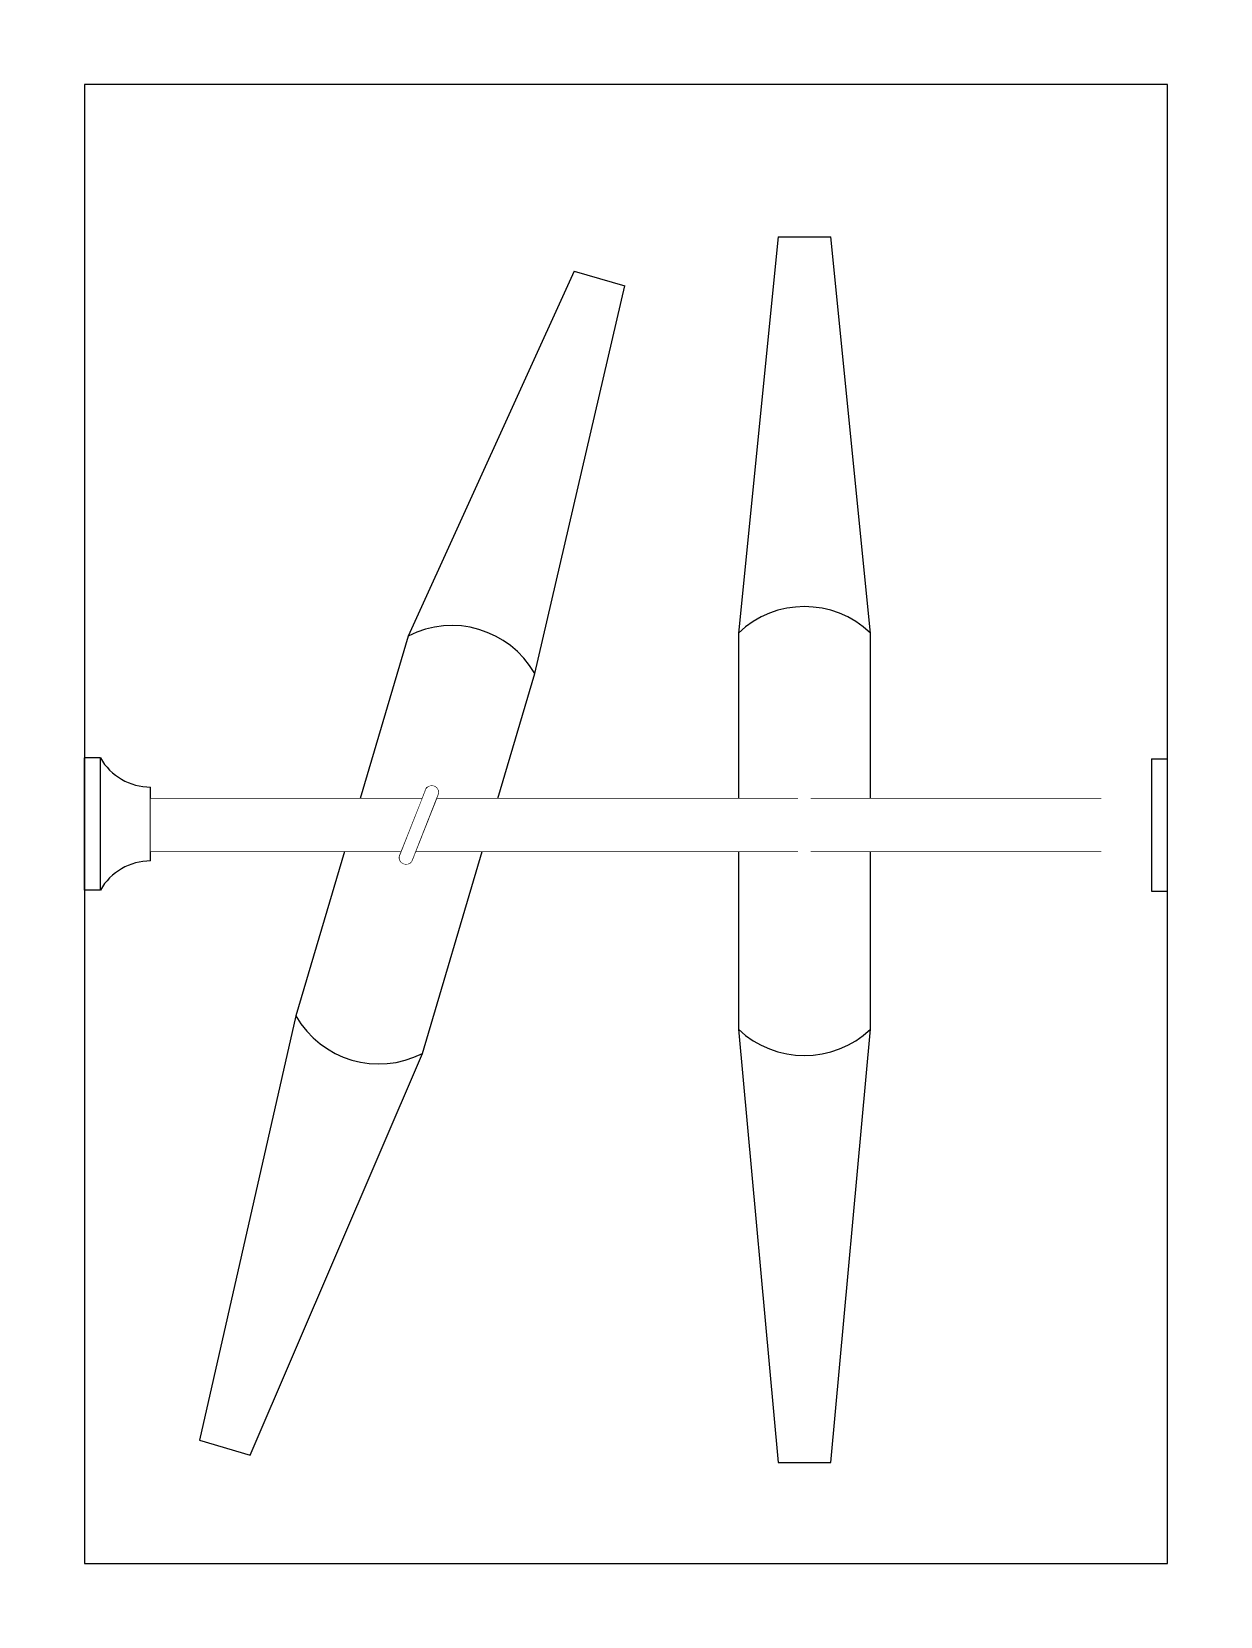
# Model space of a CAD drawing. Header units: millimetres. Extents: x 0 to 450, y 0 to 600.
import ezdxf

# ---------------------------------------------------------------- set-up
doc = ezdxf.new("R2010")
doc.units = ezdxf.units.MM
doc.header["$LTSCALE"] = 500
doc.header["$MEASUREMENT"] = 0
doc.layers.get('0').update_dxf_attribs({"linetype": 'CONTINUOUS'})

msp = doc.modelspace()

# ---------------------------------------------------------------- wipeouts: each hides what was drawn before it
at = {"ltscale": 750}
msp.add_wipeout([(0, 0), (450, 0), (450, 600), (0, 600)], dxfattribs=at)

# ---------------------------------------------------------------- next in the draw order: linework, layer by layer
at = {"color": 8}
for p, q in [((282.55, 522.32), (267.55, 372.32)), ((282.55, 522.32), (302.55, 522.32)), ((317.55, 372.32), (302.55, 522.32)), ((205.43, 509.38), (142.5, 371.16)), ((205.43, 509.38), (224.61, 503.72)), ((190.45, 357), (224.61, 503.72)), ((26, 325), (20, 325)), ((26, 325), (20, 325)), ((20, 275), (20, 325)), ((26, 275), (26, 325)), ((26, 275), (26, 325)), ((45, 286), (45, 314)), ((45, 286), (45, 314)), ((26, 275), (20, 275)), ((26, 275), (20, 275)), ((100.01, 227.31), (63.56, 66.7)), ((267.55, 222.32), (282.55, 58.24)), ((302.55, 58.24), (317.55, 222.32)), ((82.75, 61.04), (147.96, 213.14)), ((63.56, 66.7), (82.75, 61.04)), ((282.55, 58.24), (302.55, 58.24))]:
    msp.add_line(p, q, dxfattribs=at)
at = {"color": 8, "ltscale": 750}
for points in [[(20, 20), (430, 20), (430, 580), (20, 580)], [(45, 309.63), (405, 309.63), (405, 289.63), (45, 289.63)]]:
    msp.add_lwpolyline(points, close=True, dxfattribs=at)
at = {"color": 250}
for centre, start, end in [((292.55, 346.07), 46.39718, 133.60282), ((159.04, 338.91), 29.94207, 117.14771), ((131.42, 245.4), 209.94207, 297.14771), ((292.55, 248.57), 226.39718, 313.60282)]:
    msp.add_arc(centre, 36.25, start, end, dxfattribs=at)
at = {"color": 8}
for centre, start, end in [((45.02, 335.94), 209.91557, 269.94727), ((45.02, 335.94), 209.91557, 269.94727), ((45.02, 264.06), 90.05273, 150.08443), ((45.02, 264.06), 90.05273, 150.08443)]:
    msp.add_arc(centre, 21.94, start, end, dxfattribs=at)

# ---------------------------------------------------------------- next in the draw order: wipeouts: each hides what was drawn before it
at = {"color": 8, "ltscale": 750}
msp.add_wipeout([(45, 309.63), (405, 309.63), (405, 289.63), (45, 289.63)], dxfattribs=at)

# ---------------------------------------------------------------- next in the draw order: linework, layer by layer
at = {"color": 8}
for p, q in [((267.55, 372.32), (267.55, 309.63)), ((317.55, 309.63), (317.55, 372.32)), ((176.46, 309.63), (190.45, 357)), ((118.41, 289.63), (100.01, 227.31)), ((267.55, 289.63), (267.55, 222.32)), ((317.55, 222.32), (317.55, 289.63))]:
    msp.add_line(p, q, dxfattribs=at)
at = {"color": 8, "ltscale": 750}
msp.add_lwpolyline([(148.06, 309.96), (149.33, 313.19), (149.78, 313.76), (150.09, 314.01), (150.39, 314.18), (150.83, 314.34), (151.22, 314.41), (151.6, 314.42), (151.95, 314.37), (152.3, 314.28), (152.58, 314.16), (152.87, 313.98), (153.1, 313.8), (153.35, 313.55), (153.53, 313.3), (153.69, 313.01), (153.78, 312.8), (153.88, 312.41), (153.93, 312), (153.9, 311.62), (153.89, 311.55), (143.81, 285.93), (143.72, 285.8), (143.66, 285.73), (143.49, 285.54), (143.4, 285.45), (143.28, 285.35), (143.12, 285.23), (142.93, 285.12), (142.79, 285.05), (142.59, 284.96), (142.37, 284.89), (142.11, 284.84), (141.76, 284.87), (141.59, 284.82), (141.46, 284.83), (141.27, 284.86), (141.02, 284.92), (140.74, 285.03), (140.61, 285.09), (140.46, 285.18), (140.32, 285.27), (140.2, 285.36), (140.06, 285.48), (139.95, 285.59), (139.84, 285.72), (139.73, 285.86), (139.66, 285.97), (139.58, 286.1), (139.51, 286.24), (139.44, 286.41), (139.39, 286.55), (139.34, 286.73), (139.31, 286.93), (139.29, 287.05), (139.29, 287.18), (139.29, 287.4), (139.3, 287.56), (139.32, 287.76), (139.4, 287.96)], close=True, dxfattribs=at)

# ---------------------------------------------------------------- next in the draw order: wipeouts: each hides what was drawn before it
at = {"color": 8}
msp.add_wipeout([(405, 313.63), (405, 285.63), (406.95, 285.53), (408.5, 285.35), (409.95, 285.06), (412.1, 284.43), (413.8, 283.76), (415.69, 282.84), (417.1, 281.96), (418.38, 281.05), (419.7, 279.96), (420.74, 278.94), (421.86, 277.7), (422.66, 276.68), (424, 274.63), (430, 274.63), (430, 324.63), (424, 324.63), (423.46, 323.74), (423.13, 323.25), (422.88, 322.89), (422.59, 322.48), (422.29, 322.08), (422.04, 321.78), (421.61, 321.26), (421.15, 320.74), (420.69, 320.25), (420.29, 319.85), (419.92, 319.5), (419.19, 318.85), (418.77, 318.51), (418.09, 317.98), (417.29, 317.41), (416.8, 317.09), (416.1, 316.66), (415.43, 316.28), (414.68, 315.89), (413.63, 315.41), (412.26, 314.87), (411.51, 314.62), (410.72, 314.39), (409.51, 314.1), (408.6, 313.93), (407.36, 313.76), (406.16, 313.66), (405.82, 313.65), (405, 313.63), (405, 285.63)], dxfattribs=at)
at = {"color": 8, "ltscale": 750}
msp.add_wipeout([(290.12, 309.81), (290.12, 313.28), (290.33, 313.97), (290.54, 314.32), (290.75, 314.59), (291.1, 314.9), (291.43, 315.11), (291.78, 315.26), (292.13, 315.35), (292.49, 315.38), (292.79, 315.37), (293.13, 315.32), (293.41, 315.23), (293.73, 315.09), (294, 314.92), (294.25, 314.71), (294.41, 314.55), (294.65, 314.23), (294.83, 313.86), (294.95, 313.5), (294.97, 313.42), (294.97, 285.89), (294.93, 285.74), (294.91, 285.65), (294.82, 285.41), (294.77, 285.3), (294.69, 285.16), (294.59, 285), (294.45, 284.82), (294.35, 284.7), (294.19, 284.55), (294.01, 284.41), (293.79, 284.26), (293.45, 284.16), (293.32, 284.05), (293.19, 284.01), (293, 283.97), (292.74, 283.94), (292.45, 283.93), (292.31, 283.94), (292.13, 283.97), (291.97, 284), (291.83, 284.04), (291.65, 284.1), (291.5, 284.17), (291.35, 284.25), (291.21, 284.33), (291.09, 284.41), (290.98, 284.5), (290.86, 284.61), (290.73, 284.74), (290.63, 284.86), (290.52, 285.01), (290.42, 285.18), (290.36, 285.28), (290.31, 285.4), (290.23, 285.61), (290.18, 285.76), (290.12, 285.95), (290.12, 286.17)], dxfattribs=at)

# ---------------------------------------------------------------- next in the draw order: linework, layer by layer
at = {"color": 8}
for p, q in [((424, 324.63), (430, 324.63)), ((424, 324.63), (430, 324.63)), ((424, 324.63), (424, 274.63)), ((430, 274.63), (430, 324.63)), ((424, 274.63), (430, 274.63)), ((424, 274.63), (430, 274.63))]:
    msp.add_line(p, q, dxfattribs=at)

# ---------------------------------------------------------------- next in the draw order: wipeouts: each hides what was drawn before it
at = {"color": 8, "ltscale": 750}
msp.add_wipeout([(148.06, 309.96), (149.33, 313.19), (149.78, 313.76), (150.09, 314.01), (150.39, 314.18), (150.83, 314.34), (151.22, 314.41), (151.6, 314.42), (151.95, 314.37), (152.3, 314.28), (152.58, 314.16), (152.87, 313.98), (153.1, 313.8), (153.35, 313.55), (153.53, 313.3), (153.69, 313.01), (153.78, 312.8), (153.88, 312.41), (153.93, 312), (153.9, 311.62), (153.89, 311.55), (143.81, 285.93), (143.72, 285.8), (143.66, 285.73), (143.49, 285.54), (143.4, 285.45), (143.28, 285.35), (143.12, 285.23), (142.93, 285.12), (142.79, 285.05), (142.59, 284.96), (142.37, 284.89), (142.11, 284.84), (141.76, 284.87), (141.59, 284.82), (141.46, 284.83), (141.27, 284.86), (141.02, 284.92), (140.74, 285.03), (140.61, 285.09), (140.46, 285.18), (140.32, 285.27), (140.2, 285.36), (140.06, 285.48), (139.95, 285.59), (139.84, 285.72), (139.73, 285.86), (139.66, 285.97), (139.58, 286.1), (139.51, 286.24), (139.44, 286.41), (139.39, 286.55), (139.34, 286.73), (139.31, 286.93), (139.29, 287.05), (139.29, 287.18), (139.29, 287.4), (139.3, 287.56), (139.32, 287.76), (139.4, 287.96)], dxfattribs=at)

# ---------------------------------------------------------------- next in the draw order: linework, layer by layer
at = {"color": 8}
for p, q in [((142.5, 371.16), (124.32, 309.63)), ((147.96, 213.14), (170.55, 289.63))]:
    msp.add_line(p, q, dxfattribs=at)

doc.saveas('drawing.dxf')
